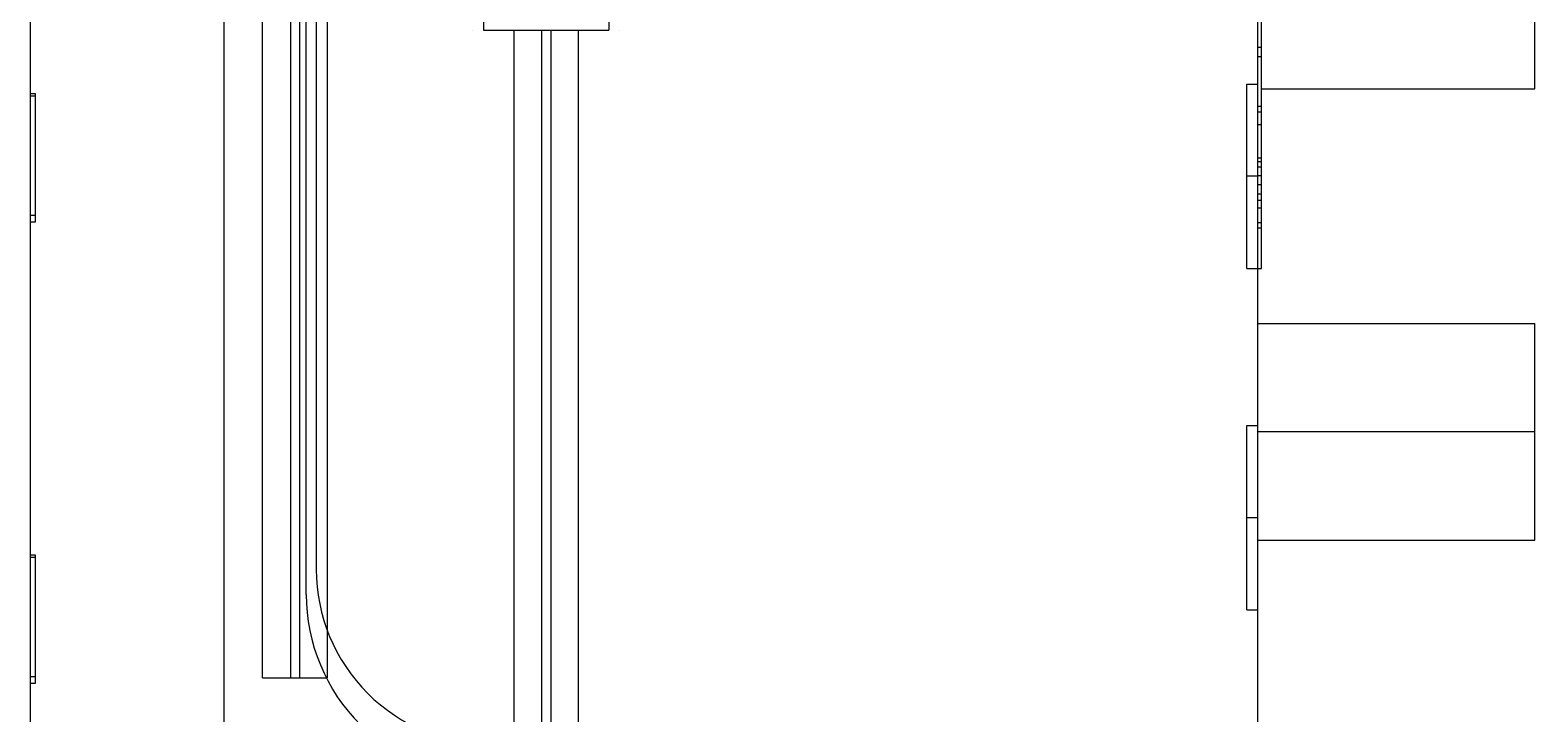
# Model space of a CAD drawing. Extents: x 0 to 233, y 0 to 414.
# Drawn here: x 8 to 89, y 108.2 to 145 of the extents above; entities that cross this region are included whole.
import ezdxf

# ---------------------------------------------------------------- set-up
doc = ezdxf.new("R2010")
doc.units = 0
doc.layers.add('-15N-THT. THIẾT BỊ ĐÓNG MỞ', color=40, linetype='CONTINUOUS')

# ---------------------------------------------------------------- blocks, each defined once
blk = doc.blocks.new('06 - N - SC VSD CHIẾU HÔNG ATV630U75~D11N4')
at = {"layer": '-15N-THT. THIẾT BỊ ĐÓNG MỞ'}
for p, q in [((-209.635, 171.658), (-209.635, -90.995)), ((-158.929, -100.44), (-158.929, 28.54)), ((-214.606, 26.814), (-214.606, -200.324)), ((-210.172, -92.34), (-210.172, 27.047)), ((-225.045, 25.324), (-225.045, -201.268)), ((-212.522, -96.836), (-212.522, -40.166)), ((-211.03, -40.166), (-211.03, -96.836)), ((-210.533, -40.166), (-210.533, -96.836)), ((-209.042, -40.166), (-209.042, -96.836)), ((-158.731, -74.789), (-158.731, -43.471)), ((-200.637, -47.523), (-200.637, -61.939)), ((-193.884, -47.523), (-193.884, -61.939)), ((-144.016, -65.096), (-144.016, -56.645)), ((-201.237, -61.939), (-201.237, -61.939)), ((-200.637, -61.939), (-193.884, -61.939)), ((-199, -61.939), (-199, -118.609)), ((-199, -61.939), (-199, -61.939)), ((-197.509, -61.939), (-197.509, -118.609)), ((-197.012, -61.939), (-197.012, -118.609)), ((-195.521, -61.939), (-195.521, -61.939)), ((-195.521, -118.609), (-195.521, -61.939)), ((-193.284, -61.939), (-193.284, -61.939)), ((-158.929, -62.859), (-158.929, -62.859)), ((-158.929, -62.859), (-158.731, -62.859)), ((-158.731, -62.859), (-158.731, -62.859)), ((-158.929, -63.356), (-158.731, -63.356)), ((-225.045, -65.38), (-225.045, -65.38)), ((-224.747, -65.38), (-225.045, -65.38)), ((-224.747, -65.494), (-225.045, -65.494)), ((-224.747, -72.268), (-224.747, -65.38)), ((-224.747, -65.38), (-224.747, -65.38)), ((-159.526, -74.789), (-159.526, -64.847)), ((-159.526, -64.847), (-158.929, -64.847)), ((-158.731, -65.096), (-144.016, -65.096)), ((-158.929, -66.04), (-158.731, -66.04)), ((-158.929, -66.338), (-158.731, -66.338)), ((-158.929, -67.034), (-158.731, -67.034)), ((-158.929, -67.034), (-158.929, -67.034)), ((-158.731, -67.034), (-158.731, -67.034)), ((-158.929, -68.824), (-158.731, -68.824)), ((-158.929, -69.023), (-158.731, -69.023)), ((-158.929, -69.023), (-158.929, -69.023)), ((-158.731, -69.321), (-158.929, -69.321)), ((-158.731, -69.023), (-158.731, -69.023)), ((-158.929, -69.818), (-159.526, -69.818)), ((-158.929, -69.768), (-158.731, -69.768)), ((-158.929, -69.768), (-158.929, -69.768)), ((-158.929, -70.266), (-158.731, -70.266)), ((-158.929, -70.266), (-158.929, -70.266)), ((-158.731, -69.768), (-158.731, -69.768)), ((-158.731, -70.266), (-158.731, -70.266)), ((-158.929, -70.763), (-158.731, -70.763)), ((-158.929, -70.763), (-158.929, -70.763)), ((-158.929, -71.111), (-158.731, -71.111)), ((-158.929, -71.111), (-158.929, -71.111)), ((-158.731, -70.763), (-158.731, -70.763)), ((-158.731, -71.111), (-158.731, -71.111)), ((-224.747, -71.921), (-225.045, -71.921)), ((-158.929, -71.508), (-158.731, -71.508)), ((-158.929, -71.508), (-158.929, -71.508)), ((-158.731, -71.508), (-158.731, -71.508)), ((-225.045, -72.268), (-225.045, -72.268)), ((-225.045, -72.268), (-224.747, -72.268)), ((-224.747, -72.268), (-224.747, -72.268)), ((-158.929, -72.304), (-158.731, -72.304)), ((-158.929, -72.602), (-158.731, -72.602)), ((-159.526, -74.789), (-158.731, -74.789)), ((-158.929, -77.748), (-158.929, -77.748)), ((-158.929, -77.748), (-144.016, -77.748)), ((-144.016, -77.748), (-144.016, -77.748)), ((-144.016, -89.428), (-144.016, -77.748)), ((-159.526, -93.182), (-159.526, -83.24)), ((-159.526, -83.24), (-158.929, -83.24)), ((-144.016, -83.588), (-158.929, -83.588)), ((-158.929, -88.211), (-159.526, -88.211)), ((-158.929, -89.428), (-158.929, -89.428)), ((-158.929, -89.428), (-144.016, -89.428)), ((-144.016, -89.428), (-144.016, -89.428)), ((-224.747, -90.235), (-225.045, -90.235)), ((-224.747, -90.349), (-225.045, -90.349)), ((-224.747, -97.123), (-224.747, -90.235)), ((-224.747, -90.235), (-224.747, -90.235)), ((-209.635, -90.995), (-209.635, -90.995)), ((-210.172, -92.34), (-210.172, -92.34)), ((-159.526, -93.182), (-158.929, -93.182)), ((-224.747, -96.777), (-225.045, -96.777)), ((-225.045, -97.123), (-224.747, -97.123)), ((-212.522, -96.836), (-212.522, -96.836)), ((-212.522, -96.836), (-209.042, -96.836)), ((-209.042, -96.836), (-209.042, -96.836))]:
    blk.add_line(p, q, dxfattribs=at)
for centre, radius, start in [((-200.189, -90.995), 9.445, 180.00002), ((-200.23, -92.34), 9.942, 179.99996)]:
    blk.add_arc(centre, radius, start, 270.00002, dxfattribs=at)

msp = doc.modelspace()

# ---------------------------------------------------------------- block references
msp.add_blockref('06 - N - SC VSD CHIẾU HÔNG ATV630U75~D11N4', (233, 206.951))

doc.saveas('drawing.dxf')
